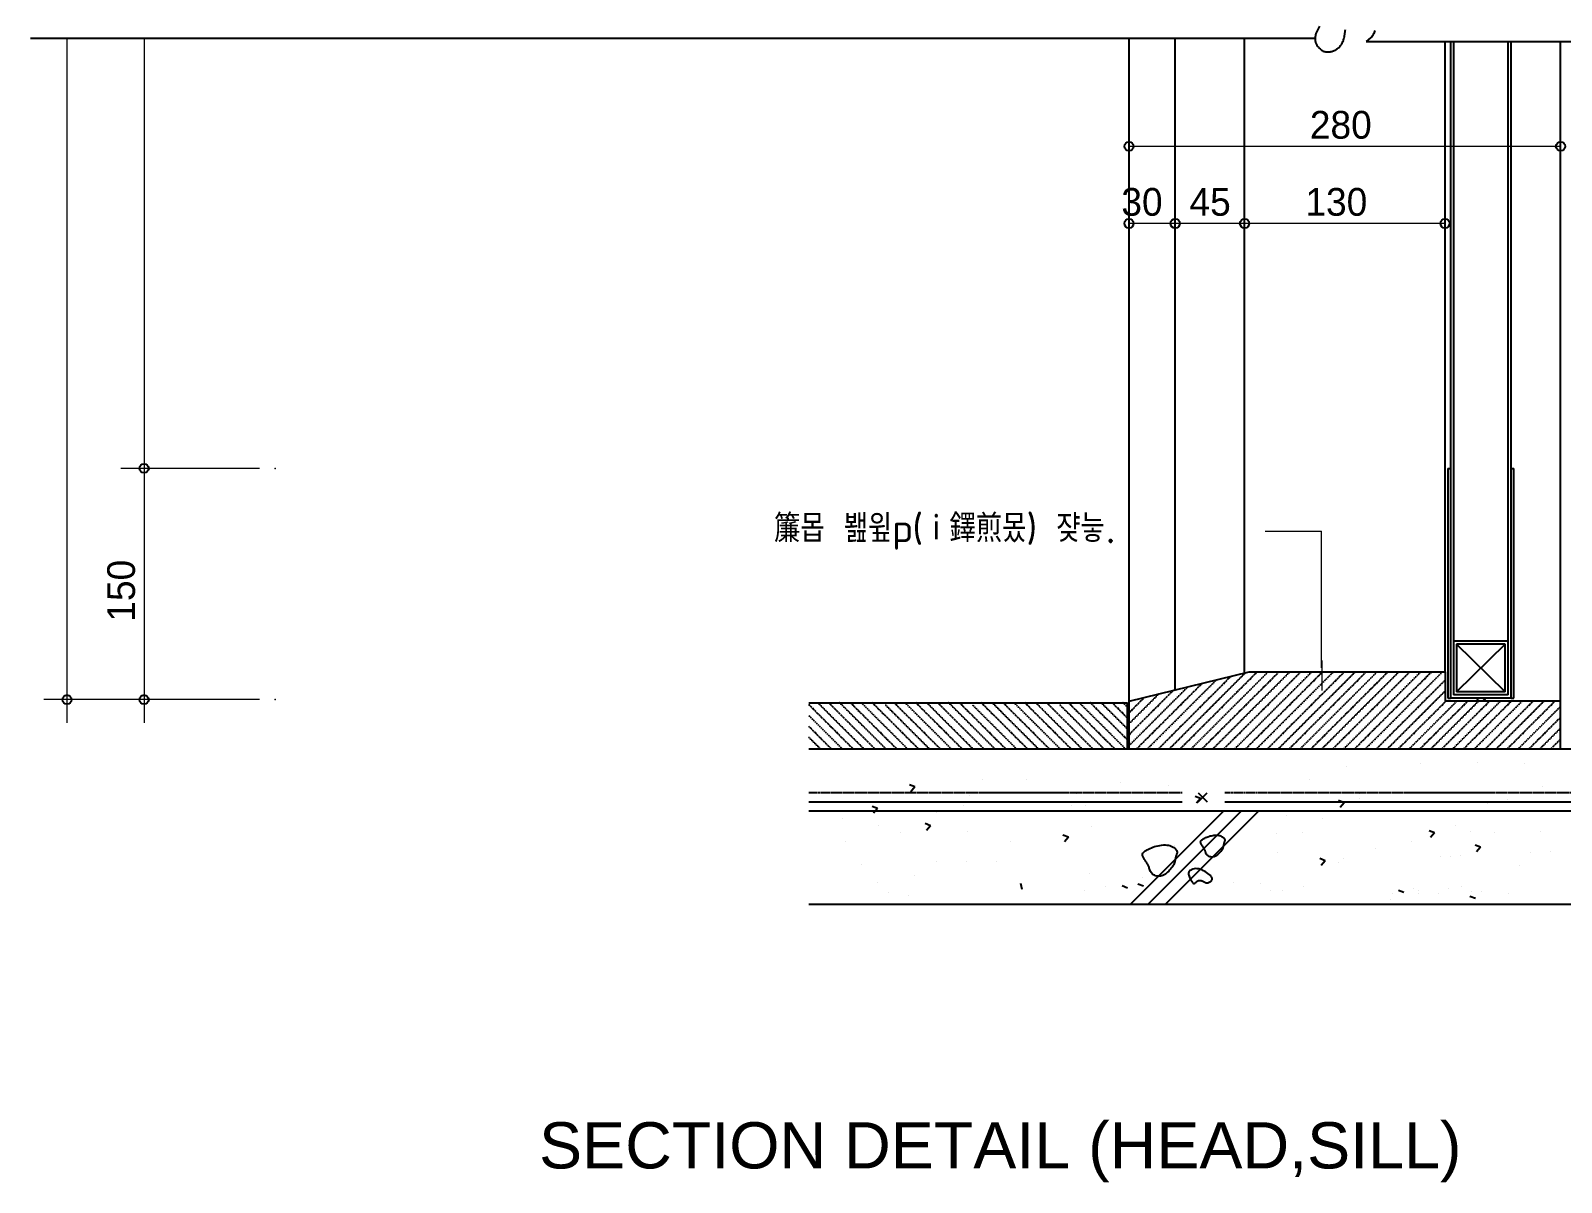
# Model space of a CAD drawing. Header units: inches. Extents: x -1249499 to 290957, y -589671 to 1013543.
# Drawn here: x -886263 to -885270, y 252028 to 252775 of the extents above; entities that cross this region are included whole.
import ezdxf

# ---------------------------------------------------------------- set-up
doc = ezdxf.new("R2010")
doc.units = ezdxf.units.IN
doc.header["$MEASUREMENT"] = 0
doc.linetypes.add('CENTER', pattern=[2, 1.25, -0.25, 0.25, -0.25])
doc.linetypes.add('HD10', pattern=[0.25, 0.15, -0.1])
for name, color, linetype in [('11', 13, 'CENTER'), ('2', 3, 'Continuous'), ('3', 2, 'Continuous'), ('32', 11, 'Continuous'), ('5', 5, 'Continuous'), ('6', 6, 'Continuous'), ('9', 9, 'Continuous')]:
    doc.layers.add(name, color=color, linetype=linetype)
doc.layers.add('8', color=8, linetype='Continuous', lineweight=5)
doc.styles.add('HD', font='helved', dxfattribs={"bigfont": 'HD'})
doc.styles.add('HGS', font='ses.shx', dxfattribs={"height": 125, "bigfont": 'shs.shx'})
doc.styles.add('HS', font='romans', dxfattribs={"bigfont": 'hs'})

msp = doc.modelspace()

# ---------------------------------------------------------------- linework, layer by layer
at = {"layer": '11', "linetype": 'HD10'}
for p, q in [((-885524.76, 252309.29), (-885475.37, 252358.68)), ((-885510.62, 252309.29), (-885460.62, 252359.29)), ((-885496.58, 252309.19), (-885446.48, 252359.29)), ((-885482.33, 252309.29), (-885432.33, 252359.29)), ((-885468.3, 252309.19), (-885418.19, 252359.29)), ((-885454.16, 252309.19), (-885404.05, 252359.29)), ((-885439.91, 252309.29), (-885389.91, 252359.29)), ((-885425.76, 252309.29), (-885375.76, 252359.29)), ((-885411.62, 252309.29), (-885361.62, 252359.29)), ((-885397.48, 252309.29), (-885347.48, 252359.29)), ((-885550.86, 252311.47), (-885512.76, 252349.57)), ((-885538.9, 252309.29), (-885494.07, 252354.13)), ((-885722.64, 252309.19), (-885752.75, 252339.29)), ((-885708.5, 252309.19), (-885738.61, 252339.29)), ((-885694.36, 252309.19), (-885724.47, 252339.29)), ((-885666.07, 252309.19), (-885696.18, 252339.29)), ((-885651.93, 252309.19), (-885682.04, 252339.29)), ((-885637.79, 252309.19), (-885667.9, 252339.29)), ((-885609.51, 252309.19), (-885639.61, 252339.29)), ((-885595.36, 252309.19), (-885625.47, 252339.29)), ((-885581.22, 252309.19), (-885611.33, 252339.29)), ((-885552.94, 252309.19), (-885583.04, 252339.29)), ((-885551.86, 252322.26), (-885568.9, 252339.29)), ((-885551.86, 252336.4), (-885554.76, 252339.29)), ((-885550.86, 252325.62), (-885531.29, 252345.19)), ((-885383.34, 252309.29), (-885345.86, 252346.77)), ((-885369.3, 252309.19), (-885338.2, 252340.29)), ((-885355.05, 252309.29), (-885324.05, 252340.29)), ((-885341.02, 252309.19), (-885309.91, 252340.29)), ((-885326.88, 252309.19), (-885295.77, 252340.29)), ((-885312.63, 252309.29), (-885281.63, 252340.29)), ((-885736.78, 252309.19), (-885758.61, 252331.02)), ((-885680.22, 252309.19), (-885708.94, 252337.92)), ((-885623.65, 252309.19), (-885652.38, 252337.92)), ((-885567.08, 252309.19), (-885595.81, 252337.92)), ((-885298.59, 252309.19), (-885270.86, 252336.92)), ((-885284.34, 252309.29), (-885270.86, 252322.77)), ((-885751.03, 252309.29), (-885758.61, 252316.87))]:
    msp.add_line(p, q, dxfattribs=at)
at = {"layer": '11'}
for p, q in [((-885517.8, 252309.19), (-885467.69, 252359.29)), ((-885503.55, 252309.29), (-885453.55, 252359.29)), ((-885489.4, 252309.29), (-885439.4, 252359.29)), ((-885475.26, 252309.29), (-885425.26, 252359.29)), ((-885461.12, 252309.29), (-885411.12, 252359.29)), ((-885446.98, 252309.29), (-885396.98, 252359.29)), ((-885432.94, 252309.19), (-885382.84, 252359.29)), ((-885418.69, 252309.29), (-885368.69, 252359.29)), ((-885404.66, 252309.19), (-885354.55, 252359.29)), ((-885545.97, 252309.29), (-885503.41, 252351.85)), ((-885531.94, 252309.19), (-885484.72, 252356.41)), ((-885390.52, 252309.19), (-885345.86, 252353.84)), ((-885715.68, 252309.29), (-885745.68, 252339.29)), ((-885701.54, 252309.29), (-885731.54, 252339.29)), ((-885687.39, 252309.29), (-885717.39, 252339.29)), ((-885673.25, 252309.29), (-885703.25, 252339.29)), ((-885659.11, 252309.29), (-885689.11, 252339.29)), ((-885644.97, 252309.29), (-885674.97, 252339.29)), ((-885630.83, 252309.29), (-885660.83, 252339.29)), ((-885616.68, 252309.29), (-885646.68, 252339.29)), ((-885602.54, 252309.29), (-885632.54, 252339.29)), ((-885588.4, 252309.29), (-885618.4, 252339.29)), ((-885574.26, 252309.29), (-885604.26, 252339.29)), ((-885560.12, 252309.29), (-885590.12, 252339.29)), ((-885551.86, 252315.18), (-885575.97, 252339.29)), ((-885551.86, 252329.33), (-885561.83, 252339.29)), ((-885550.86, 252318.54), (-885521.86, 252347.54)), ((-885550.86, 252332.69), (-885540.72, 252342.83)), ((-885376.27, 252309.29), (-885345.27, 252340.29)), ((-885362.12, 252309.29), (-885331.12, 252340.29)), ((-885347.98, 252309.29), (-885316.98, 252340.29)), ((-885333.84, 252309.29), (-885302.84, 252340.29)), ((-885319.7, 252309.29), (-885288.7, 252340.29)), ((-885305.56, 252309.29), (-885274.56, 252340.29)), ((-885729.82, 252309.29), (-885758.61, 252338.09)), ((-885291.41, 252309.29), (-885270.86, 252329.84)), ((-885743.96, 252309.29), (-885758.61, 252323.95)), ((-885277.27, 252309.29), (-885270.86, 252315.7)), ((-885758.61, 252281.07), (-885516.3, 252281.07)), ((-885488.68, 252281.07), (-885226.71, 252281.07))]:
    msp.add_line(p, q, dxfattribs=at)
at = {"layer": '2'}
for p, q in [((-885758.61, 252309.29), (-885056.21, 252309.29)), ((-885758.61, 252269.07), (-885056.21, 252269.07)), ((-885758.61, 252208.53), (-885056.21, 252208.53))]:
    msp.add_line(p, q, dxfattribs=at)
at = {"layer": '3'}
for p, q in [((-885550.86, 252340.29), (-885472.86, 252359.29)), ((-885472.86, 252359.29), (-885345.86, 252359.29)), ((-885345.86, 252359.29), (-885345.86, 252340.29)), ((-885758.61, 252339.29), (-885551.86, 252339.29)), ((-885551.86, 252309.29), (-885551.86, 252339.29)), ((-885550.86, 252309.29), (-885550.86, 252340.29)), ((-885270.86, 252340.29), (-885345.86, 252340.29)), ((-885270.86, 252309.29), (-885270.86, 252340.29)), ((-885550.86, 252309.29), (-885270.86, 252309.29)), ((-885506.02, 252280.87), (-885500.08, 252274.93)), ((-885506.02, 252274.93), (-885500.08, 252280.87))]:
    msp.add_line(p, q, dxfattribs=at)
at = {"layer": '32'}
for p, q in [((-885343.96, 252491.29), (-885343.96, 252342.29)), ((-885343.96, 252491.29), (-885342.36, 252491.29)), ((-885302.86, 252491.29), (-885301.26, 252491.29)), ((-885301.26, 252342.29), (-885301.26, 252491.29)), ((-885343.96, 252342.29), (-885342.36, 252342.29)), ((-885302.86, 252342.29), (-885301.26, 252342.29))]:
    msp.add_line(p, q, dxfattribs=at)
msp.add_arc((-885322.45, 252338.88), 3.39, 24.69816, 155.30184, dxfattribs=at)
at = {"layer": '5', "linetype": 'Continuous'}
for p, q in [((-885427.23, 252778.05), (-885429.43, 252773.73)), ((-885410.61, 252775.13), (-885410.49, 252775.89)), ((-885391.44, 252775.36), (-885391.59, 252774.68)), ((-886263.43, 252770.26), (-885430.1, 252770.26)), ((-885430.09, 252770.56), (-885430.11, 252770.11)), ((-885430.11, 252770.11), (-885430.11, 252769.66)), ((-885430.11, 252769.66), (-885430.09, 252769.21)), ((-885430.06, 252771.01), (-885430.09, 252770.56)), ((-885430.09, 252769.21), (-885430.05, 252768.77)), ((-885430.01, 252771.44), (-885430.06, 252771.01)), ((-885430.05, 252768.77), (-885429.99, 252768.33)), ((-885429.95, 252771.87), (-885430.01, 252771.44)), ((-885429.99, 252768.33), (-885429.9, 252767.9)), ((-885429.87, 252772.28), (-885429.95, 252771.87)), ((-885429.9, 252767.9), (-885429.78, 252767.46)), ((-885429.79, 252772.67), (-885429.87, 252772.28)), ((-885429.69, 252773.04), (-885429.79, 252772.67)), ((-885429.78, 252767.46), (-885429.63, 252767.02)), ((-885429.57, 252773.39), (-885429.69, 252773.04)), ((-885429.63, 252767.02), (-885429.44, 252766.58)), ((-885429.43, 252773.73), (-885429.57, 252773.39)), ((-885429.44, 252766.58), (-885429.21, 252766.12)), ((-885429.21, 252766.12), (-885428.93, 252765.66)), ((-885428.93, 252765.66), (-885428.61, 252765.18)), ((-885413.96, 252765), (-885413.57, 252765.47)), ((-885413.57, 252765.47), (-885413.21, 252765.95)), ((-885413.21, 252765.95), (-885412.88, 252766.45)), ((-885412.88, 252766.45), (-885412.58, 252766.98)), ((-885412.58, 252766.98), (-885412.3, 252767.52)), ((-885412.3, 252767.52), (-885412.05, 252768.09)), ((-885412.05, 252768.09), (-885411.82, 252768.69)), ((-885411.82, 252768.69), (-885411.62, 252769.31)), ((-885411.62, 252769.31), (-885411.44, 252769.96)), ((-885411.44, 252769.96), (-885411.29, 252770.63)), ((-885411.29, 252770.63), (-885411.15, 252771.34)), ((-885411.15, 252771.34), (-885411.03, 252772.07)), ((-885411.03, 252772.07), (-885410.92, 252772.82)), ((-885410.92, 252772.82), (-885410.81, 252773.58)), ((-885410.81, 252773.58), (-885410.71, 252774.35)), ((-885410.71, 252774.35), (-885410.61, 252775.13)), ((-885394.11, 252770.43), (-885397.03, 252768.05)), ((-885397.03, 252768.05), (-884974.72, 252768.05)), ((-885393.41, 252771.15), (-885394.11, 252770.43)), ((-885392.87, 252771.87), (-885393.41, 252771.15)), ((-885392.43, 252772.58), (-885392.87, 252771.87)), ((-885392.08, 252773.28), (-885392.43, 252772.58)), ((-885391.8, 252773.99), (-885392.08, 252773.28)), ((-885391.59, 252774.68), (-885391.8, 252773.99)), ((-885428.61, 252765.18), (-885428.25, 252764.7)), ((-885428.25, 252764.7), (-885427.84, 252764.22)), ((-885427.84, 252764.22), (-885427.4, 252763.75)), ((-885427.4, 252763.75), (-885426.93, 252763.31)), ((-885426.93, 252763.31), (-885426.44, 252762.9)), ((-885426.44, 252762.9), (-885425.93, 252762.53)), ((-885425.93, 252762.53), (-885425.4, 252762.21)), ((-885425.4, 252762.21), (-885424.86, 252761.95)), ((-885424.86, 252761.95), (-885424.31, 252761.75)), ((-885424.31, 252761.75), (-885423.76, 252761.6)), ((-885423.76, 252761.6), (-885423.2, 252761.49)), ((-885423.2, 252761.49), (-885422.64, 252761.43)), ((-885422.64, 252761.43), (-885422.08, 252761.4)), ((-885422.08, 252761.4), (-885421.52, 252761.41)), ((-885421.52, 252761.41), (-885420.96, 252761.45)), ((-885420.96, 252761.45), (-885420.41, 252761.52)), ((-885420.41, 252761.52), (-885419.86, 252761.61)), ((-885419.86, 252761.61), (-885419.32, 252761.73)), ((-885419.32, 252761.73), (-885418.78, 252761.88)), ((-885418.78, 252761.88), (-885418.25, 252762.06)), ((-885418.25, 252762.06), (-885417.73, 252762.26)), ((-885417.73, 252762.26), (-885417.22, 252762.5)), ((-885417.22, 252762.5), (-885416.71, 252762.77)), ((-885416.71, 252762.77), (-885416.22, 252763.07)), ((-885416.22, 252763.07), (-885415.73, 252763.4)), ((-885415.73, 252763.4), (-885415.26, 252763.76)), ((-885415.26, 252763.76), (-885414.81, 252764.15)), ((-885414.81, 252764.15), (-885414.37, 252764.57)), ((-885414.37, 252764.57), (-885413.96, 252765))]:
    msp.add_line(p, q, dxfattribs=at)
at = {"layer": '5'}
for p, q in [((-885550.86, 252340.29), (-885550.86, 252770.26)), ((-885520.86, 252347.6), (-885520.86, 252770.26)), ((-885475.86, 252358.56), (-885475.86, 252770.26)), ((-885345.86, 252359.29), (-885345.86, 252768.05)), ((-885270.86, 252340.29), (-885270.86, 252768.05)), ((-885306.86, 252377.29), (-885338.36, 252377.29)), ((-885306.86, 252346.29), (-885338.36, 252377.29)), ((-885306.86, 252377.29), (-885338.36, 252346.29)), ((-885338.36, 252377.29), (-885338.36, 252346.29)), ((-885306.86, 252346.29), (-885306.86, 252377.29)), ((-885306.86, 252346.29), (-885338.36, 252346.29)), ((-885362.04, 252299.81), (-885362.04, 252299.81)), ((-885324.79, 252300.74), (-885324.79, 252300.74)), ((-885294.05, 252299.81), (-885294.05, 252299.81)), ((-885646.12, 252289.57), (-885646.12, 252289.57)), ((-885617.24, 252289.57), (-885617.24, 252289.57)), ((-885433.76, 252289.57), (-885433.76, 252289.57)), ((-885409.54, 252297.95), (-885409.54, 252297.95)), ((-885723.42, 252281.19), (-885723.42, 252281.19)), ((-885712.24, 252281.19), (-885712.24, 252281.19)), ((-885689.79, 252284.65), (-885693.37, 252285.99)), ((-885689.79, 252284.65), (-885692.39, 252281.57)), ((-885654.5, 252279.33), (-885654.5, 252279.33)), ((-885584.64, 252280.26), (-885584.64, 252280.26)), ((-885556.7, 252287.71), (-885556.7, 252287.71)), ((-885525.04, 252285.85), (-885525.04, 252285.85)), ((-885519.45, 252281.19), (-885519.45, 252281.19)), ((-885401.16, 252280.26), (-885401.16, 252280.26)), ((-885282.88, 252284.91), (-885282.88, 252284.91)), ((-885758.61, 252275.07), (-885516.3, 252275.07)), ((-885714, 252270.68), (-885717.58, 252272.02)), ((-885714, 252270.68), (-885716.61, 252267.6)), ((-885658.22, 252272.81), (-885658.22, 252272.81)), ((-885588.37, 252272.81), (-885588.37, 252272.81)), ((-885579.06, 252272.81), (-885579.06, 252272.81)), ((-885549.81, 252208.53), (-885489.27, 252269.07)), ((-885538.5, 252208.53), (-885477.96, 252269.07)), ((-885527.19, 252208.53), (-885466.64, 252269.07)), ((-885504.44, 252277.2), (-885508.02, 252278.54)), ((-885504.44, 252277.2), (-885507.04, 252274.12)), ((-885488.68, 252275.07), (-885226.71, 252275.07)), ((-885411.3, 252274.41), (-885414.88, 252275.75)), ((-885411.3, 252274.41), (-885413.91, 252271.33)), ((-885401.16, 252277.47), (-885401.16, 252277.47)), ((-885318.27, 252273.74), (-885318.27, 252273.74)), ((-885305.23, 252276.54), (-885305.23, 252276.54)), ((-885736.46, 252264.44), (-885736.46, 252264.44)), ((-885713.18, 252259.78), (-885713.18, 252259.78)), ((-885679.54, 252259.51), (-885683.12, 252260.85)), ((-885679.54, 252259.51), (-885682.14, 252256.43)), ((-885675.92, 252268.16), (-885675.92, 252268.16)), ((-885575.33, 252258.85), (-885575.33, 252258.85)), ((-885448.66, 252266.3), (-885448.66, 252266.3)), ((-885425.38, 252264.44), (-885425.38, 252264.44)), ((-885338.76, 252259.78), (-885338.76, 252259.78)), ((-885734.6, 252249.54), (-885734.6, 252249.54)), ((-885699.2, 252255.13), (-885699.2, 252255.13)), ((-885655.43, 252256.06), (-885655.43, 252256.06)), ((-885627.49, 252249.54), (-885627.49, 252249.54)), ((-885590.13, 252252.07), (-885593.71, 252253.41)), ((-885590.13, 252252.07), (-885592.73, 252248.99)), ((-885504.42, 252249.13), (-885504.37, 252249.37)), ((-885504.42, 252248.88), (-885504.42, 252249.13)), ((-885504.37, 252248.62), (-885504.42, 252248.88)), ((-885504.37, 252249.37), (-885504.27, 252249.61)), ((-885504.27, 252249.61), (-885504.1, 252249.85)), ((-885504.1, 252249.85), (-885503.87, 252250.1)), ((-885503.87, 252250.1), (-885503.57, 252250.36)), ((-885503.57, 252250.36), (-885503.2, 252250.64)), ((-885503.2, 252250.64), (-885502.75, 252250.93)), ((-885502.75, 252250.93), (-885502.24, 252251.22)), ((-885502.24, 252251.22), (-885501.68, 252251.52)), ((-885501.68, 252251.52), (-885501.06, 252251.81)), ((-885501.06, 252251.81), (-885500.39, 252252.09)), ((-885500.39, 252252.09), (-885499.68, 252252.36)), ((-885499.68, 252252.36), (-885498.94, 252252.61)), ((-885498.94, 252252.61), (-885498.16, 252252.83)), ((-885498.16, 252252.83), (-885497.37, 252253.03)), ((-885497.37, 252253.03), (-885496.57, 252253.18)), ((-885496.57, 252253.18), (-885495.76, 252253.3)), ((-885495.76, 252253.3), (-885494.96, 252253.36)), ((-885495.23, 252253.27), (-885495.23, 252253.27)), ((-885494.96, 252253.36), (-885494.17, 252253.38)), ((-885494.17, 252253.38), (-885493.41, 252253.34)), ((-885493.41, 252253.34), (-885492.68, 252253.24)), ((-885492.68, 252253.24), (-885492, 252253.07)), ((-885492, 252253.07), (-885491.36, 252252.85)), ((-885491.36, 252252.85), (-885490.78, 252252.58)), ((-885490.78, 252252.58), (-885490.25, 252252.27)), ((-885490.25, 252252.27), (-885489.8, 252251.93)), ((-885489.8, 252251.93), (-885489.42, 252251.58)), ((-885489.42, 252251.58), (-885489.12, 252251.22)), ((-885489.03, 252248.88), (-885489.15, 252248.57)), ((-885489.12, 252251.22), (-885488.9, 252250.86)), ((-885488.91, 252249.2), (-885489.03, 252248.88)), ((-885488.81, 252249.52), (-885488.91, 252249.2)), ((-885488.9, 252250.86), (-885488.78, 252250.51)), ((-885488.75, 252249.84), (-885488.81, 252249.52)), ((-885488.78, 252250.51), (-885488.73, 252250.17)), ((-885488.73, 252250.17), (-885488.75, 252249.84)), ((-885455.18, 252254.2), (-885455.18, 252254.2)), ((-885438.42, 252255.13), (-885438.42, 252255.13)), ((-885367.63, 252249.54), (-885367.63, 252249.54)), ((-885352.62, 252254.86), (-885356.21, 252256.2)), ((-885352.62, 252254.86), (-885355.23, 252251.78)), ((-885329.44, 252256.06), (-885329.44, 252256.06)), ((-885313.61, 252255.13), (-885313.61, 252255.13)), ((-885283.81, 252256.06), (-885283.81, 252256.06)), ((-885542.11, 252240.95), (-885542.04, 252241.29)), ((-885542.11, 252240.59), (-885542.11, 252240.95)), ((-885542.04, 252240.22), (-885542.11, 252240.59)), ((-885542.04, 252241.29), (-885541.89, 252241.64)), ((-885541.92, 252239.83), (-885542.04, 252240.22)), ((-885541.76, 252239.4), (-885541.92, 252239.83)), ((-885541.89, 252241.64), (-885541.65, 252241.98)), ((-885541.55, 252238.96), (-885541.76, 252239.4)), ((-885541.65, 252241.98), (-885541.32, 252242.34)), ((-885541.31, 252238.5), (-885541.55, 252238.96)), ((-885541.32, 252242.34), (-885540.9, 252242.72)), ((-885540.9, 252242.72), (-885540.36, 252243.11)), ((-885540.36, 252243.11), (-885539.73, 252243.52)), ((-885539.73, 252243.52), (-885539, 252243.95)), ((-885539, 252243.95), (-885538.19, 252244.37)), ((-885538.19, 252244.37), (-885537.3, 252244.79)), ((-885538.07, 252243.96), (-885538.07, 252243.96)), ((-885537.3, 252244.79), (-885536.35, 252245.19)), ((-885536.35, 252245.19), (-885535.34, 252245.57)), ((-885535.34, 252245.57), (-885534.27, 252245.93)), ((-885534.27, 252245.93), (-885533.17, 252246.25)), ((-885533.17, 252246.25), (-885532.04, 252246.52)), ((-885532.04, 252246.52), (-885530.89, 252246.74)), ((-885530.89, 252246.74), (-885529.74, 252246.91)), ((-885529.74, 252246.91), (-885528.59, 252247)), ((-885528.59, 252247), (-885527.47, 252247.03)), ((-885527.47, 252247.03), (-885526.38, 252246.97)), ((-885526.38, 252246.97), (-885525.34, 252246.83)), ((-885525.34, 252246.83), (-885524.36, 252246.59)), ((-885524.36, 252246.59), (-885523.45, 252246.27)), ((-885523.45, 252246.27), (-885522.62, 252245.88)), ((-885522.62, 252245.88), (-885521.87, 252245.44)), ((-885521.87, 252245.44), (-885521.22, 252244.96)), ((-885521.31, 252246.75), (-885521.31, 252246.75)), ((-885521.22, 252244.96), (-885520.68, 252244.45)), ((-885520.59, 252239.24), (-885520.69, 252238.77)), ((-885520.68, 252244.45), (-885520.25, 252243.93)), ((-885520.46, 252239.7), (-885520.59, 252239.24)), ((-885520.3, 252240.15), (-885520.46, 252239.7)), ((-885520.12, 252240.6), (-885520.3, 252240.15)), ((-885520.25, 252243.93), (-885519.94, 252243.42)), ((-885519.96, 252241.06), (-885520.12, 252240.6)), ((-885519.81, 252241.51), (-885519.96, 252241.06)), ((-885519.94, 252243.42), (-885519.76, 252242.92)), ((-885519.72, 252241.97), (-885519.81, 252241.51)), ((-885519.76, 252242.92), (-885519.7, 252242.44)), ((-885519.7, 252242.44), (-885519.72, 252241.97)), ((-885504.29, 252248.34), (-885504.37, 252248.62)), ((-885504.17, 252248.04), (-885504.29, 252248.34)), ((-885504.03, 252247.73), (-885504.17, 252248.04)), ((-885503.86, 252247.41), (-885504.03, 252247.73)), ((-885503.67, 252247.08), (-885503.86, 252247.41)), ((-885503.47, 252246.75), (-885503.67, 252247.08)), ((-885503.27, 252246.43), (-885503.47, 252246.75)), ((-885503.06, 252246.12), (-885503.27, 252246.43)), ((-885502.85, 252245.82), (-885503.06, 252246.12)), ((-885502.65, 252245.54), (-885502.85, 252245.82)), ((-885502.46, 252245.28), (-885502.65, 252245.54)), ((-885502.28, 252245.03), (-885502.46, 252245.28)), ((-885502.11, 252244.77), (-885502.28, 252245.03)), ((-885501.96, 252244.51), (-885502.11, 252244.77)), ((-885501.81, 252244.23), (-885501.96, 252244.51)), ((-885501.67, 252243.94), (-885501.81, 252244.23)), ((-885501.55, 252243.62), (-885501.67, 252243.94)), ((-885501.43, 252243.27), (-885501.55, 252243.62)), ((-885501.32, 252242.89), (-885501.43, 252243.27)), ((-885501.21, 252242.49), (-885501.32, 252242.89)), ((-885501.07, 252242.08), (-885501.21, 252242.49)), ((-885500.92, 252241.68), (-885501.07, 252242.08)), ((-885500.72, 252241.27), (-885500.92, 252241.68)), ((-885500.49, 252240.88), (-885500.72, 252241.27)), ((-885500.2, 252240.52), (-885500.49, 252240.88)), ((-885499.85, 252240.18), (-885500.2, 252240.52)), ((-885499.44, 252239.88), (-885499.85, 252240.18)), ((-885498.99, 252239.62), (-885499.44, 252239.88)), ((-885498.49, 252239.41), (-885498.99, 252239.62)), ((-885497.97, 252239.26), (-885498.49, 252239.41)), ((-885497.42, 252239.17), (-885497.97, 252239.26)), ((-885496.85, 252239.15), (-885497.42, 252239.17)), ((-885496.28, 252239.21), (-885496.85, 252239.15)), ((-885495.71, 252239.35), (-885496.28, 252239.21)), ((-885495.14, 252239.57), (-885495.71, 252239.35)), ((-885494.58, 252239.85), (-885495.14, 252239.57)), ((-885494.04, 252240.18), (-885494.58, 252239.85)), ((-885493.51, 252240.56), (-885494.04, 252240.18)), ((-885493.01, 252240.98), (-885493.51, 252240.56)), ((-885492.54, 252241.41), (-885493.01, 252240.98)), ((-885492.1, 252241.86), (-885492.54, 252241.41)), ((-885491.7, 252242.32), (-885492.1, 252241.86)), ((-885491.33, 252242.78), (-885491.7, 252242.32)), ((-885491, 252243.24), (-885491.33, 252242.78)), ((-885490.71, 252243.69), (-885491, 252243.24)), ((-885490.45, 252244.14), (-885490.71, 252243.69)), ((-885490.23, 252244.58), (-885490.45, 252244.14)), ((-885490.05, 252245), (-885490.23, 252244.58)), ((-885489.89, 252245.42), (-885490.05, 252245)), ((-885489.77, 252245.81), (-885489.89, 252245.42)), ((-885489.68, 252246.19), (-885489.77, 252245.81)), ((-885489.61, 252246.56), (-885489.68, 252246.19)), ((-885489.55, 252246.92), (-885489.61, 252246.56)), ((-885489.49, 252247.26), (-885489.55, 252246.92)), ((-885489.43, 252247.6), (-885489.49, 252247.26)), ((-885489.35, 252247.93), (-885489.43, 252247.6)), ((-885489.26, 252248.25), (-885489.35, 252247.93)), ((-885489.15, 252248.57), (-885489.26, 252248.25)), ((-885454.25, 252242.1), (-885454.25, 252242.1)), ((-885390.92, 252244.89), (-885390.92, 252244.89)), ((-885349, 252239.3), (-885349, 252239.3)), ((-885342.48, 252239.3), (-885342.48, 252239.3)), ((-885335.96, 252240.24), (-885335.96, 252240.24)), ((-885322.82, 252245.55), (-885326.4, 252246.89)), ((-885322.82, 252245.55), (-885325.42, 252242.47)), ((-885290.33, 252242.1), (-885290.33, 252242.1)), ((-885277.29, 252243.03), (-885277.29, 252243.03)), ((-885724.35, 252234.65), (-885724.35, 252234.65)), ((-885675.92, 252236.51), (-885675.92, 252236.51)), ((-885656.36, 252236.51), (-885656.36, 252236.51)), ((-885636.8, 252236.51), (-885636.8, 252236.51)), ((-885541.04, 252238.03), (-885541.31, 252238.5)), ((-885540.75, 252237.56), (-885541.04, 252238.03)), ((-885540.46, 252237.1), (-885540.75, 252237.56)), ((-885540.16, 252236.65), (-885540.46, 252237.1)), ((-885539.87, 252236.23), (-885540.16, 252236.65)), ((-885539.58, 252235.83), (-885539.87, 252236.23)), ((-885539.31, 252235.46), (-885539.58, 252235.83)), ((-885539.06, 252235.09), (-885539.31, 252235.46)), ((-885538.81, 252234.73), (-885539.06, 252235.09)), ((-885538.59, 252234.35), (-885538.81, 252234.73)), ((-885538.38, 252233.96), (-885538.59, 252234.35)), ((-885538.18, 252233.54), (-885538.38, 252233.96)), ((-885538, 252233.08), (-885538.18, 252233.54)), ((-885537.84, 252232.58), (-885538, 252233.08)), ((-885537.68, 252232.04), (-885537.84, 252232.58)), ((-885537.52, 252231.47), (-885537.68, 252232.04)), ((-885537.33, 252230.89), (-885537.52, 252231.47)), ((-885537.1, 252230.31), (-885537.33, 252230.89)), ((-885536.83, 252229.73), (-885537.1, 252230.31)), ((-885536.49, 252229.17), (-885536.83, 252229.73)), ((-885536.07, 252228.65), (-885536.49, 252229.17)), ((-885525.81, 252229.31), (-885526.53, 252228.72)), ((-885525.13, 252229.93), (-885525.81, 252229.31)), ((-885524.51, 252230.58), (-885525.13, 252229.93)), ((-885523.93, 252231.23), (-885524.51, 252230.58)), ((-885523.41, 252231.88), (-885523.93, 252231.23)), ((-885522.94, 252232.54), (-885523.41, 252231.88)), ((-885522.52, 252233.19), (-885522.94, 252232.54)), ((-885522.16, 252233.82), (-885522.52, 252233.19)), ((-885521.84, 252234.45), (-885522.16, 252233.82)), ((-885521.57, 252235.06), (-885521.84, 252234.45)), ((-885521.36, 252235.65), (-885521.57, 252235.06)), ((-885521.19, 252236.22), (-885521.36, 252235.65)), ((-885521.05, 252236.76), (-885521.19, 252236.22)), ((-885520.95, 252237.29), (-885521.05, 252236.76)), ((-885520.86, 252237.79), (-885520.95, 252237.29)), ((-885520.78, 252238.29), (-885520.86, 252237.79)), ((-885520.69, 252238.77), (-885520.78, 252238.29)), ((-885512.12, 252229.46), (-885512.28, 252228.96)), ((-885511.83, 252229.93), (-885512.12, 252229.46)), ((-885511.4, 252230.37), (-885511.83, 252229.93)), ((-885510.83, 252230.77), (-885511.4, 252230.37)), ((-885510.15, 252231.11), (-885510.83, 252230.77)), ((-885509.36, 252231.38), (-885510.15, 252231.11)), ((-885508.49, 252231.56), (-885509.36, 252231.38)), ((-885507.55, 252231.65), (-885508.49, 252231.56)), ((-885506.56, 252231.62), (-885507.55, 252231.65)), ((-885505.54, 252231.47), (-885506.56, 252231.62)), ((-885504.49, 252231.19), (-885505.54, 252231.47)), ((-885503.45, 252230.79), (-885504.49, 252231.19)), ((-885502.43, 252230.31), (-885503.45, 252230.79)), ((-885501.45, 252229.75), (-885502.43, 252230.31)), ((-885500.52, 252229.16), (-885501.45, 252229.75)), ((-885499.67, 252228.55), (-885500.52, 252229.16)), ((-885423.53, 252236.8), (-885427.11, 252238.14)), ((-885423.53, 252236.8), (-885426.14, 252233.72)), ((-885415.13, 252235.58), (-885415.13, 252235.58)), ((-885411.45, 252238.08), (-885411.45, 252238.08)), ((-885297.78, 252233.72), (-885297.78, 252233.72)), ((-885714.11, 252222.55), (-885714.11, 252222.55)), ((-885689.89, 252227.2), (-885689.89, 252227.2)), ((-885620.25, 252218.16), (-885620.95, 252221.92)), ((-885576.75, 252228.56), (-885576.75, 252228.56)), ((-885566.34, 252219.76), (-885566.34, 252219.76)), ((-885551.76, 252219.07), (-885555.34, 252220.41)), ((-885541.47, 252220.35), (-885545.05, 252221.69)), ((-885542.33, 252226.16), (-885542.33, 252226.16)), ((-885535.57, 252228.17), (-885536.07, 252228.65)), ((-885534.99, 252227.73), (-885535.57, 252228.17)), ((-885534.35, 252227.37), (-885534.99, 252227.73)), ((-885533.64, 252227.07), (-885534.35, 252227.37)), ((-885532.89, 252226.85), (-885533.64, 252227.07)), ((-885532.11, 252226.73), (-885532.89, 252226.85)), ((-885531.3, 252226.7), (-885532.11, 252226.73)), ((-885530.48, 252226.79), (-885531.3, 252226.7)), ((-885529.66, 252226.99), (-885530.48, 252226.79)), ((-885528.85, 252227.3), (-885529.66, 252226.99)), ((-885528.06, 252227.7), (-885528.85, 252227.3)), ((-885527.28, 252228.18), (-885528.06, 252227.7)), ((-885526.53, 252228.72), (-885527.28, 252228.18)), ((-885512.28, 252228.96), (-885512.32, 252228.44)), ((-885512.32, 252228.44), (-885512.26, 252227.89)), ((-885512.26, 252227.89), (-885512.12, 252227.33)), ((-885512.12, 252227.33), (-885511.92, 252226.75)), ((-885511.92, 252226.75), (-885511.66, 252226.16)), ((-885511.66, 252226.16), (-885511.38, 252225.56)), ((-885511.38, 252225.56), (-885511.09, 252224.96)), ((-885511.09, 252224.96), (-885510.78, 252224.37)), ((-885510.78, 252224.37), (-885510.47, 252223.81)), ((-885510.47, 252223.81), (-885510.16, 252223.3)), ((-885510.16, 252223.3), (-885509.83, 252222.85)), ((-885509.83, 252222.85), (-885509.51, 252222.49)), ((-885509.51, 252222.49), (-885509.19, 252222.23)), ((-885509.19, 252222.23), (-885508.88, 252222.09)), ((-885508.88, 252222.09), (-885508.57, 252222.09)), ((-885508.57, 252222.09), (-885508.26, 252222.19)), ((-885508.26, 252222.19), (-885507.95, 252222.38)), ((-885507.95, 252222.38), (-885507.63, 252222.63)), ((-885507.63, 252222.63), (-885507.31, 252222.92)), ((-885507.31, 252222.92), (-885506.97, 252223.21)), ((-885506.97, 252223.21), (-885506.62, 252223.48)), ((-885506.62, 252223.48), (-885506.24, 252223.7)), ((-885506.24, 252223.7), (-885505.85, 252223.86)), ((-885505.85, 252223.86), (-885505.43, 252223.95)), ((-885505.43, 252223.95), (-885505, 252223.98)), ((-885505, 252223.98), (-885504.57, 252223.97)), ((-885504.57, 252223.97), (-885504.14, 252223.9)), ((-885504.14, 252223.9), (-885503.71, 252223.8)), ((-885503.71, 252223.8), (-885503.3, 252223.67)), ((-885503.3, 252223.67), (-885502.9, 252223.51)), ((-885502.9, 252223.51), (-885502.53, 252223.33)), ((-885502.53, 252223.33), (-885502.17, 252223.15)), ((-885502.17, 252223.15), (-885501.82, 252222.97)), ((-885501.82, 252222.97), (-885501.49, 252222.8)), ((-885501.49, 252222.8), (-885501.15, 252222.66)), ((-885501.15, 252222.66), (-885500.8, 252222.55)), ((-885500.8, 252222.55), (-885500.45, 252222.49)), ((-885500.45, 252222.49), (-885500.07, 252222.48)), ((-885500.07, 252222.48), (-885499.68, 252222.54)), ((-885499.68, 252222.54), (-885499.27, 252222.65)), ((-885498.91, 252227.94), (-885499.67, 252228.55)), ((-885499.27, 252222.65), (-885498.86, 252222.82)), ((-885498.27, 252227.36), (-885498.91, 252227.94)), ((-885498.86, 252222.82), (-885498.46, 252223.03)), ((-885498.46, 252223.03), (-885498.08, 252223.27)), ((-885497.76, 252226.83), (-885498.27, 252227.36)), ((-885498.08, 252223.27), (-885497.73, 252223.55)), ((-885497.37, 252226.35), (-885497.76, 252226.83)), ((-885497.73, 252223.55), (-885497.43, 252223.84)), ((-885497.43, 252223.84), (-885497.18, 252224.15)), ((-885497.1, 252225.92), (-885497.37, 252226.35)), ((-885497.18, 252224.15), (-885497, 252224.47)), ((-885496.93, 252225.52), (-885497.1, 252225.92)), ((-885497, 252224.47), (-885496.89, 252224.8)), ((-885496.86, 252225.14), (-885496.93, 252225.52)), ((-885496.89, 252224.8), (-885496.86, 252225.14)), ((-885483.1, 252222.96), (-885483.1, 252222.96)), ((-885465.49, 252222.16), (-885465.49, 252222.16)), ((-885437.48, 252219.76), (-885437.48, 252219.76)), ((-885335.03, 252219.76), (-885335.03, 252219.76)), ((-885706.66, 252216.03), (-885706.66, 252216.03)), ((-885693.62, 252214.17), (-885693.62, 252214.17)), ((-885579.95, 252217.36), (-885579.95, 252217.36)), ((-885459.09, 252217.36), (-885459.09, 252217.36)), ((-885451.09, 252217.36), (-885451.09, 252217.36)), ((-885381.45, 252211.76), (-885381.45, 252211.76)), ((-885379.85, 252215.76), (-885379.85, 252215.76)), ((-885372.47, 252216.08), (-885376.05, 252217.42)), ((-885366.25, 252218.96), (-885366.25, 252218.96)), ((-885363.05, 252217.36), (-885363.05, 252217.36)), ((-885363.05, 252215.76), (-885363.05, 252215.76)), ((-885350.24, 252215.76), (-885350.24, 252215.76)), ((-885350.24, 252215.76), (-885350.24, 252215.76)), ((-885343.84, 252218.96), (-885343.84, 252218.96)), ((-885326.15, 252212.22), (-885329.73, 252213.56)), ((-885328.63, 252216.56), (-885328.63, 252216.56)), ((-885322.23, 252216.56), (-885322.23, 252216.56)), ((-885304.62, 252215.76), (-885304.62, 252215.76))]:
    msp.add_line(p, q, dxfattribs=at)
at = {"layer": '5', "color": 40}
for centre in [(-885550.86, 252700.12), (-885270.86, 252700.12), (-885550.86, 252650.12), (-885520.86, 252650.12), (-885475.86, 252650.12), (-885345.86, 252650.12), (-886189.84, 252491.29), (-886239.84, 252341.29), (-886189.84, 252341.29)]:
    msp.add_circle(centre, 3, dxfattribs=at)
at = {"layer": '6'}
for p, q in [((-885342.36, 252768.05), (-885342.36, 252342.29)), ((-885340.36, 252768.05), (-885340.36, 252344.29)), ((-885304.86, 252344.29), (-885304.86, 252768.05)), ((-885302.86, 252342.29), (-885302.86, 252768.05)), ((-885304.86, 252379.29), (-885340.36, 252379.29)), ((-885302.86, 252342.29), (-885342.36, 252342.29)), ((-885304.86, 252344.29), (-885340.36, 252344.29))]:
    msp.add_line(p, q, dxfattribs=at)
at = {"layer": '8'}
for p, q in [((-886239.84, 252770.26), (-886239.84, 252326.29)), ((-886189.84, 252770.26), (-886189.84, 252326.29)), ((-885270.86, 252700.12), (-885550.86, 252700.12)), ((-885550.86, 252578.74), (-885550.86, 252700.12)), ((-885270.86, 252578.74), (-885270.86, 252700.12)), ((-885345.86, 252650.12), (-885550.86, 252650.12)), ((-885520.86, 252578.74), (-885520.86, 252650.12)), ((-885475.86, 252578.74), (-885475.86, 252650.12)), ((-885345.86, 252578.74), (-885345.86, 252650.12)), ((-886114.84, 252491.29), (-886204.84, 252491.29)), ((-885462.53, 252450.63), (-885425.96, 252450.63)), ((-885425.77, 252366.76), (-885425.67, 252347.26)), ((-886114.84, 252341.29), (-886254.84, 252341.29))]:
    msp.add_line(p, q, dxfattribs=at)
at = {"layer": '8', "linetype": 'Continuous'}
msp.add_line((-885425.96, 252361.85), (-885425.96, 252450.63), dxfattribs=at)
at = {"layer": '8'}
for p in [(-886104.84, 252491.29), (-886104.84, 252341.29)]:
    msp.add_point(p, dxfattribs=at)

# ---------------------------------------------------------------- texts
at = {"layer": '9'}
for s, height, style, p in [('280', 18, 'HGS', (-885433.55, 252705.12)), ('30', 18, 'HGS', (-885555.84, 252655.12)), ('45', 18, 'HGS', (-885511.63, 252655.12)), ('130', 18, 'HGS', (-885436.44, 252655.12)), ('簾몹 봺윞р(ⅰ鐸煎몼) 쟞늫.', 18, 'HS', (-885781.15, 252443.43)), ('SECTION DETAIL (HEAD,SILL)', 30, 'HD', (-885933.6, 252037.2))]:
    msp.add_text(s, height=height, dxfattribs=dict(at, style=style)).set_placement(p)
at = {"layer": '9', "style": 'HGS'}
msp.add_text('150', height=18, rotation=90, dxfattribs=at).set_placement((-886195.72, 252391.83))

doc.saveas('drawing.dxf')
